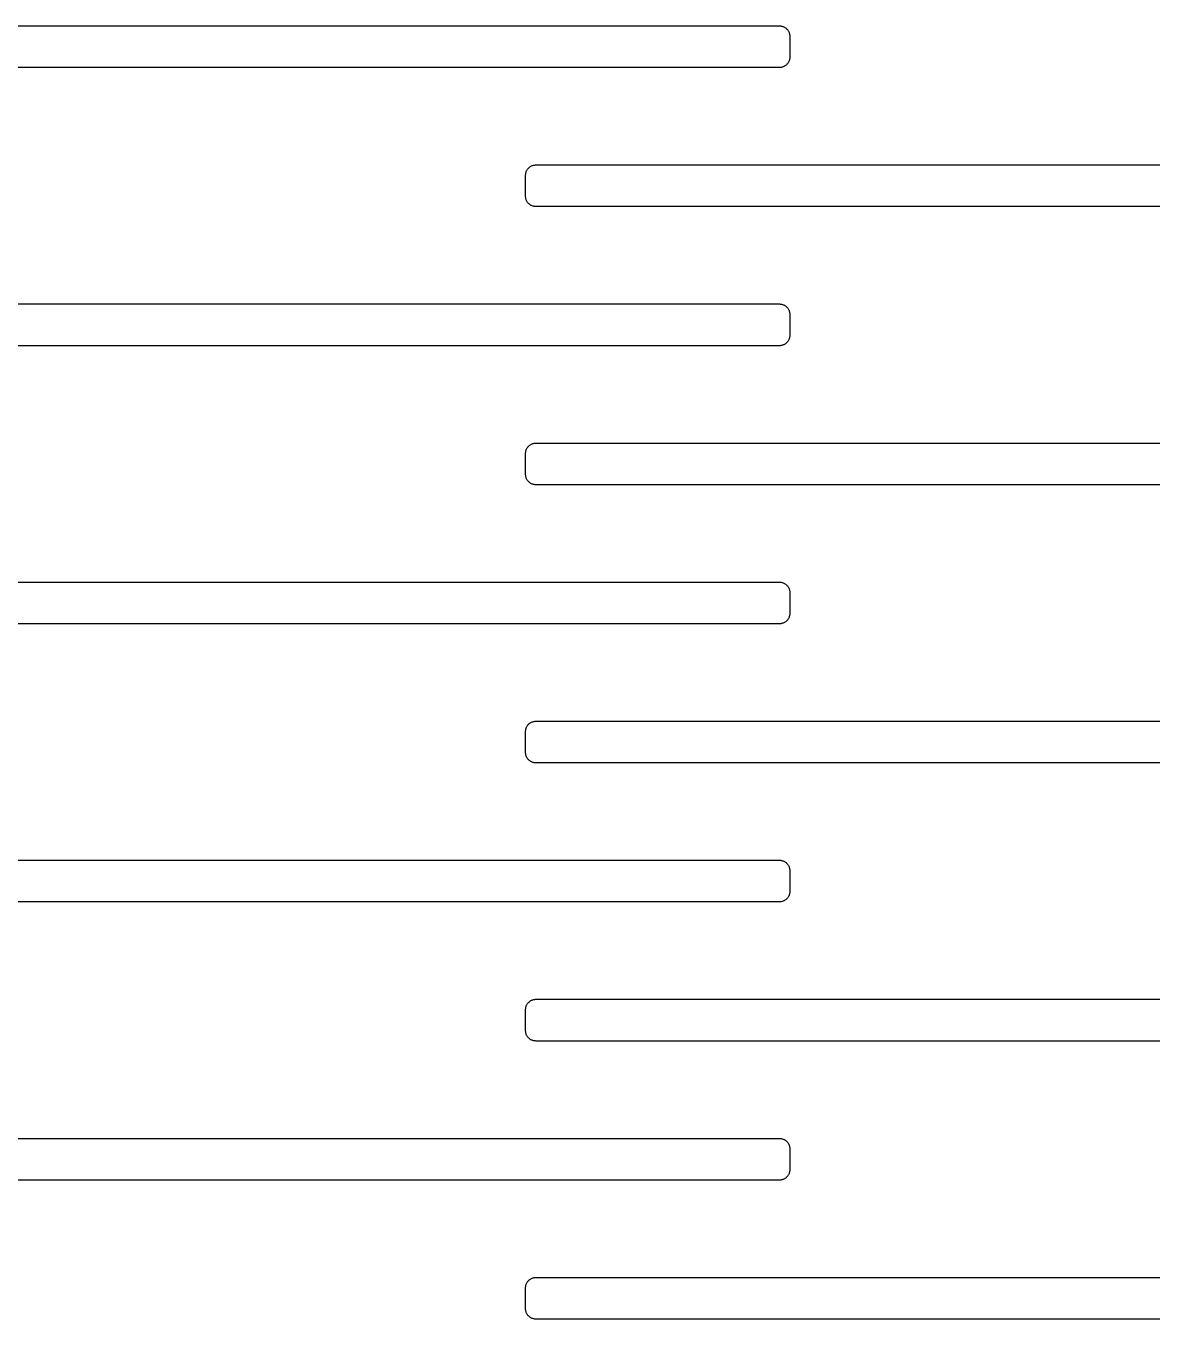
# Model space of a CAD drawing. Header units: metres. Extents: x -156 to 156, y -163 to 163.
# Drawn here: x -6.67 to 25.72, y -121.3 to -84.1 of the extents above; entities that cross this region are included whole.
import ezdxf

# ---------------------------------------------------------------- set-up
doc = ezdxf.new("R2010")
doc.units = ezdxf.units.M

msp = doc.modelspace()

# ---------------------------------------------------------------- linework, layer by layer
for p, q in [((-15, -84.1), (15, -84.1)), ((15, -84.1), (15.0188, -84.1006)), ((15.0188, -84.1006), (15.0376, -84.1024)), ((15.0376, -84.1024), (15.0562, -84.1053)), ((15.0562, -84.1053), (15.0746, -84.1094)), ((15.0746, -84.1094), (15.0927, -84.1147)), ((15.0927, -84.1147), (15.1104, -84.1211)), ((15.1104, -84.1211), (15.1277, -84.1286)), ((15.1277, -84.1286), (15.1445, -84.1371)), ((15.1445, -84.1371), (15.1607, -84.1467)), ((15.1607, -84.1467), (15.1763, -84.1573)), ((15.1763, -84.1573), (15.1912, -84.1688)), ((15.1912, -84.1688), (15.2054, -84.1813)), ((15.2054, -84.1813), (15.2187, -84.1946)), ((15.2187, -84.1946), (15.2311, -84.2088)), ((15.2311, -84.2088), (15.2427, -84.2237)), ((15.2427, -84.2237), (15.2533, -84.2392)), ((15.2533, -84.2392), (15.2629, -84.2555)), ((15.2629, -84.2555), (15.2714, -84.2723)), ((15.2714, -84.2723), (15.2789, -84.2896)), ((15.2789, -84.2896), (15.2853, -84.3073)), ((15.2853, -84.3073), (15.2906, -84.3254)), ((15.2906, -84.3254), (15.2947, -84.3438)), ((15.2947, -84.3438), (15.2976, -84.3624)), ((15.2976, -84.3624), (15.2994, -84.3812)), ((15.2994, -84.3812), (15.3, -84.4)), ((15.3, -84.4), (15.3, -85)), ((15.2427, -85.1763), (15.2311, -85.1912)), ((15.2533, -85.1608), (15.2427, -85.1763)), ((15.2629, -85.1445), (15.2533, -85.1608)), ((15.2714, -85.1277), (15.2629, -85.1445)), ((15.2789, -85.1104), (15.2714, -85.1277)), ((15.2853, -85.0927), (15.2789, -85.1104)), ((15.2906, -85.0746), (15.2853, -85.0927)), ((15.2947, -85.0562), (15.2906, -85.0746)), ((15.2976, -85.0376), (15.2947, -85.0562)), ((15.2994, -85.0188), (15.2976, -85.0376)), ((15.3, -85), (15.2994, -85.0188)), ((15, -85.3), (-15, -85.3)), ((15.0188, -85.2994), (15, -85.3)), ((15.0376, -85.2976), (15.0188, -85.2994)), ((15.0562, -85.2947), (15.0376, -85.2976)), ((15.0746, -85.2906), (15.0562, -85.2947)), ((15.0927, -85.2853), (15.0746, -85.2906)), ((15.1104, -85.2789), (15.0927, -85.2853)), ((15.1277, -85.2714), (15.1104, -85.2789)), ((15.1445, -85.2629), (15.1277, -85.2714)), ((15.1607, -85.2533), (15.1445, -85.2629)), ((15.1763, -85.2427), (15.1607, -85.2533)), ((15.1912, -85.2312), (15.1763, -85.2427)), ((15.2054, -85.2187), (15.1912, -85.2312)), ((15.2187, -85.2054), (15.2054, -85.2187)), ((15.2311, -85.1912), (15.2187, -85.2054)), ((7.80876, -88.1688), (7.82365, -88.1573)), ((7.82365, -88.1573), (7.83925, -88.1467)), ((7.83925, -88.1467), (7.85547, -88.1371)), ((7.85547, -88.1371), (7.87225, -88.1286)), ((7.87225, -88.1286), (7.88956, -88.1211)), ((7.88956, -88.1211), (7.90729, -88.1147)), ((7.90729, -88.1147), (7.92538, -88.1094)), ((7.92538, -88.1094), (7.94377, -88.1053)), ((7.94377, -88.1053), (7.96239, -88.1024)), ((7.96239, -88.1024), (7.98116, -88.1006)), ((7.98116, -88.1006), (8, -88.1)), ((8, -88.1), (35, -88.1)), ((7.7, -88.4), (7.70059, -88.3812)), ((7.7, -89), (7.7, -88.4)), ((7.70059, -88.3812), (7.70236, -88.3624)), ((7.70236, -88.3624), (7.70531, -88.3438)), ((7.70531, -88.3438), (7.70941, -88.3254)), ((7.70941, -88.3254), (7.71468, -88.3073)), ((7.71468, -88.3073), (7.72105, -88.2896)), ((7.72105, -88.2896), (7.72855, -88.2723)), ((7.72855, -88.2723), (7.73711, -88.2555)), ((7.73711, -88.2555), (7.74669, -88.2392)), ((7.74669, -88.2392), (7.75729, -88.2237)), ((7.75729, -88.2237), (7.76884, -88.2088)), ((7.76884, -88.2088), (7.7813, -88.1946)), ((7.7813, -88.1946), (7.79463, -88.1813)), ((7.79463, -88.1813), (7.80876, -88.1688)), ((7.70059, -89.0188), (7.7, -89)), ((7.70236, -89.0376), (7.70059, -89.0188)), ((7.70531, -89.0562), (7.70236, -89.0376)), ((7.70941, -89.0746), (7.70531, -89.0562)), ((7.71468, -89.0927), (7.70941, -89.0746)), ((7.72105, -89.1104), (7.71468, -89.0927)), ((7.72855, -89.1277), (7.72105, -89.1104)), ((7.73711, -89.1445), (7.72855, -89.1277)), ((7.74669, -89.1608), (7.73711, -89.1445)), ((7.75729, -89.1763), (7.74669, -89.1608)), ((7.76884, -89.1912), (7.75729, -89.1763)), ((7.7813, -89.2054), (7.76884, -89.1912)), ((7.79463, -89.2187), (7.7813, -89.2054)), ((7.80876, -89.2312), (7.79463, -89.2187)), ((7.82365, -89.2427), (7.80876, -89.2312)), ((7.83925, -89.2533), (7.82365, -89.2427)), ((7.85547, -89.2629), (7.83925, -89.2533)), ((7.87225, -89.2714), (7.85547, -89.2629)), ((7.88956, -89.2789), (7.87225, -89.2714)), ((7.90729, -89.2853), (7.88956, -89.2789)), ((7.92538, -89.2906), (7.90729, -89.2853)), ((7.94377, -89.2947), (7.92538, -89.2906)), ((7.96239, -89.2976), (7.94377, -89.2947)), ((7.98116, -89.2994), (7.96239, -89.2976)), ((8, -89.3), (7.98116, -89.2994)), ((35, -89.3), (8, -89.3)), ((-15, -92.1), (15, -92.1)), ((15, -92.1), (15.0188, -92.1006)), ((15.0188, -92.1006), (15.0376, -92.1024)), ((15.0376, -92.1024), (15.0562, -92.1053)), ((15.0562, -92.1053), (15.0746, -92.1094)), ((15.0746, -92.1094), (15.0927, -92.1147)), ((15.0927, -92.1147), (15.1104, -92.1211)), ((15.1104, -92.1211), (15.1277, -92.1286)), ((15.1277, -92.1286), (15.1445, -92.1371)), ((15.1445, -92.1371), (15.1607, -92.1467)), ((15.1607, -92.1467), (15.1763, -92.1573)), ((15.1763, -92.1573), (15.1912, -92.1688)), ((15.1912, -92.1688), (15.2054, -92.1813)), ((15.2054, -92.1813), (15.2187, -92.1946)), ((15.2187, -92.1946), (15.2311, -92.2088)), ((15.2311, -92.2088), (15.2427, -92.2237)), ((15.2427, -92.2237), (15.2533, -92.2392)), ((15.2533, -92.2392), (15.2629, -92.2555)), ((15.2629, -92.2555), (15.2714, -92.2723)), ((15.2714, -92.2723), (15.2789, -92.2896)), ((15.2789, -92.2896), (15.2853, -92.3073)), ((15.2853, -92.3073), (15.2906, -92.3254)), ((15.2906, -92.3254), (15.2947, -92.3438)), ((15.2947, -92.3438), (15.2976, -92.3624)), ((15.2976, -92.3624), (15.2994, -92.3812)), ((15.2994, -92.3812), (15.3, -92.4)), ((15.3, -92.4), (15.3, -93)), ((15.3, -93), (15.2994, -93.0188)), ((15, -93.3), (-15, -93.3)), ((15.0188, -93.2994), (15, -93.3)), ((15.0376, -93.2976), (15.0188, -93.2994)), ((15.0562, -93.2947), (15.0376, -93.2976)), ((15.0746, -93.2906), (15.0562, -93.2947)), ((15.0927, -93.2853), (15.0746, -93.2906)), ((15.1104, -93.2789), (15.0927, -93.2853)), ((15.1277, -93.2714), (15.1104, -93.2789)), ((15.1445, -93.2629), (15.1277, -93.2714)), ((15.1607, -93.2533), (15.1445, -93.2629)), ((15.1763, -93.2427), (15.1607, -93.2533)), ((15.1912, -93.2312), (15.1763, -93.2427)), ((15.2054, -93.2187), (15.1912, -93.2312)), ((15.2187, -93.2054), (15.2054, -93.2187)), ((15.2311, -93.1912), (15.2187, -93.2054)), ((15.2427, -93.1763), (15.2311, -93.1912)), ((15.2533, -93.1608), (15.2427, -93.1763)), ((15.2629, -93.1445), (15.2533, -93.1608)), ((15.2714, -93.1277), (15.2629, -93.1445)), ((15.2789, -93.1104), (15.2714, -93.1277)), ((15.2853, -93.0927), (15.2789, -93.1104)), ((15.2906, -93.0746), (15.2853, -93.0927)), ((15.2947, -93.0562), (15.2906, -93.0746)), ((15.2976, -93.0376), (15.2947, -93.0562)), ((15.2994, -93.0188), (15.2976, -93.0376)), ((7.70236, -96.3624), (7.70531, -96.3438)), ((7.70531, -96.3438), (7.70941, -96.3254)), ((7.70941, -96.3254), (7.71468, -96.3073)), ((7.71468, -96.3073), (7.72105, -96.2896)), ((7.72105, -96.2896), (7.72855, -96.2723)), ((7.72855, -96.2723), (7.73711, -96.2555)), ((7.73711, -96.2555), (7.74669, -96.2392)), ((7.74669, -96.2392), (7.75729, -96.2237)), ((7.75729, -96.2237), (7.76884, -96.2088)), ((7.76884, -96.2088), (7.7813, -96.1946)), ((7.7813, -96.1946), (7.79463, -96.1813)), ((7.79463, -96.1813), (7.80876, -96.1688)), ((7.80876, -96.1688), (7.82365, -96.1573)), ((7.82365, -96.1573), (7.83925, -96.1467)), ((7.83925, -96.1467), (7.85547, -96.1371)), ((7.85547, -96.1371), (7.87225, -96.1286)), ((7.87225, -96.1286), (7.88956, -96.1211)), ((7.88956, -96.1211), (7.90729, -96.1147)), ((7.90729, -96.1147), (7.92538, -96.1094)), ((7.92538, -96.1094), (7.94377, -96.1053)), ((7.94377, -96.1053), (7.96239, -96.1024)), ((7.96239, -96.1024), (7.98116, -96.1006)), ((7.98116, -96.1006), (8, -96.1)), ((8, -96.1), (35, -96.1)), ((7.7, -96.4), (7.70059, -96.3812)), ((7.7, -97), (7.7, -96.4)), ((7.70059, -96.3812), (7.70236, -96.3624)), ((7.70059, -97.0188), (7.7, -97)), ((7.70236, -97.0376), (7.70059, -97.0188)), ((7.70531, -97.0562), (7.70236, -97.0376)), ((7.70941, -97.0746), (7.70531, -97.0562)), ((7.71468, -97.0927), (7.70941, -97.0746)), ((7.72105, -97.1104), (7.71468, -97.0927)), ((7.72855, -97.1277), (7.72105, -97.1104)), ((7.73711, -97.1445), (7.72855, -97.1277)), ((7.74669, -97.1608), (7.73711, -97.1445)), ((7.75729, -97.1763), (7.74669, -97.1608)), ((7.76884, -97.1912), (7.75729, -97.1763)), ((7.7813, -97.2054), (7.76884, -97.1912)), ((7.79463, -97.2187), (7.7813, -97.2054)), ((7.80876, -97.2312), (7.79463, -97.2187)), ((7.82365, -97.2427), (7.80876, -97.2312)), ((7.83925, -97.2533), (7.82365, -97.2427)), ((7.85547, -97.2629), (7.83925, -97.2533)), ((7.87225, -97.2714), (7.85547, -97.2629)), ((7.88956, -97.2789), (7.87225, -97.2714)), ((7.90729, -97.2853), (7.88956, -97.2789)), ((7.92538, -97.2906), (7.90729, -97.2853)), ((7.94377, -97.2947), (7.92538, -97.2906)), ((7.96239, -97.2976), (7.94377, -97.2947)), ((7.98116, -97.2994), (7.96239, -97.2976)), ((8, -97.3), (7.98116, -97.2994)), ((35, -97.3), (8, -97.3)), ((-15, -100.1), (15, -100.1)), ((15, -100.1), (15.0188, -100.101)), ((15.0188, -100.101), (15.0376, -100.102)), ((15.0376, -100.102), (15.0562, -100.105)), ((15.0562, -100.105), (15.0746, -100.109)), ((15.0746, -100.109), (15.0927, -100.115)), ((15.0927, -100.115), (15.1104, -100.121)), ((15.1104, -100.121), (15.1277, -100.129)), ((15.1277, -100.129), (15.1445, -100.137)), ((15.1445, -100.137), (15.1607, -100.147)), ((15.1607, -100.147), (15.1763, -100.157)), ((15.1763, -100.157), (15.1912, -100.169)), ((15.1912, -100.169), (15.2054, -100.181)), ((15.2054, -100.181), (15.2187, -100.195)), ((15.2187, -100.195), (15.2311, -100.209)), ((15.2311, -100.209), (15.2427, -100.224)), ((15.2427, -100.224), (15.2533, -100.239)), ((15.2533, -100.239), (15.2629, -100.255)), ((15.2629, -100.255), (15.2714, -100.272)), ((15.2714, -100.272), (15.2789, -100.29)), ((15.2789, -100.29), (15.2853, -100.307)), ((15.2853, -100.307), (15.2906, -100.325)), ((15.2906, -100.325), (15.2947, -100.344)), ((15.2947, -100.344), (15.2976, -100.362)), ((15.2976, -100.362), (15.2994, -100.381)), ((15.2994, -100.381), (15.3, -100.4)), ((15.3, -100.4), (15.3, -101)), ((15.2427, -101.176), (15.2311, -101.191)), ((15.2533, -101.161), (15.2427, -101.176)), ((15.2629, -101.145), (15.2533, -101.161)), ((15.2714, -101.128), (15.2629, -101.145)), ((15.2789, -101.11), (15.2714, -101.128)), ((15.2853, -101.093), (15.2789, -101.11)), ((15.2906, -101.075), (15.2853, -101.093)), ((15.2947, -101.056), (15.2906, -101.075)), ((15.2976, -101.038), (15.2947, -101.056)), ((15.2994, -101.019), (15.2976, -101.038)), ((15.3, -101), (15.2994, -101.019)), ((15, -101.3), (-15, -101.3)), ((15.0188, -101.299), (15, -101.3)), ((15.0376, -101.298), (15.0188, -101.299)), ((15.0562, -101.295), (15.0376, -101.298)), ((15.0746, -101.291), (15.0562, -101.295)), ((15.0927, -101.285), (15.0746, -101.291)), ((15.1104, -101.279), (15.0927, -101.285)), ((15.1277, -101.271), (15.1104, -101.279)), ((15.1445, -101.263), (15.1277, -101.271)), ((15.1607, -101.253), (15.1445, -101.263)), ((15.1763, -101.243), (15.1607, -101.253)), ((15.1912, -101.231), (15.1763, -101.243)), ((15.2054, -101.219), (15.1912, -101.231)), ((15.2187, -101.205), (15.2054, -101.219)), ((15.2311, -101.191), (15.2187, -101.205)), ((7.80876, -104.169), (7.82365, -104.157)), ((7.82365, -104.157), (7.83925, -104.147)), ((7.83925, -104.147), (7.85547, -104.137)), ((7.85547, -104.137), (7.87225, -104.129)), ((7.87225, -104.129), (7.88956, -104.121)), ((7.88956, -104.121), (7.90729, -104.115)), ((7.90729, -104.115), (7.92538, -104.109)), ((7.92538, -104.109), (7.94377, -104.105)), ((7.94377, -104.105), (7.96239, -104.102)), ((7.96239, -104.102), (7.98116, -104.101)), ((7.98116, -104.101), (8, -104.1)), ((8, -104.1), (35, -104.1)), ((7.7, -104.4), (7.70059, -104.381)), ((7.7, -105), (7.7, -104.4)), ((7.70059, -104.381), (7.70236, -104.362)), ((7.70236, -104.362), (7.70531, -104.344)), ((7.70531, -104.344), (7.70941, -104.325)), ((7.70941, -104.325), (7.71468, -104.307)), ((7.71468, -104.307), (7.72105, -104.29)), ((7.72105, -104.29), (7.72855, -104.272)), ((7.72855, -104.272), (7.73711, -104.255)), ((7.73711, -104.255), (7.74669, -104.239)), ((7.74669, -104.239), (7.75729, -104.224)), ((7.75729, -104.224), (7.76884, -104.209)), ((7.76884, -104.209), (7.7813, -104.195)), ((7.7813, -104.195), (7.79463, -104.181)), ((7.79463, -104.181), (7.80876, -104.169)), ((7.70059, -105.019), (7.7, -105)), ((7.70236, -105.038), (7.70059, -105.019)), ((7.70531, -105.056), (7.70236, -105.038)), ((7.70941, -105.075), (7.70531, -105.056)), ((7.71468, -105.093), (7.70941, -105.075)), ((7.72105, -105.11), (7.71468, -105.093)), ((7.72855, -105.128), (7.72105, -105.11)), ((7.73711, -105.145), (7.72855, -105.128)), ((7.74669, -105.161), (7.73711, -105.145)), ((7.75729, -105.176), (7.74669, -105.161)), ((7.76884, -105.191), (7.75729, -105.176)), ((7.7813, -105.205), (7.76884, -105.191)), ((7.79463, -105.219), (7.7813, -105.205)), ((7.80876, -105.231), (7.79463, -105.219)), ((7.82365, -105.243), (7.80876, -105.231)), ((7.83925, -105.253), (7.82365, -105.243)), ((7.85547, -105.263), (7.83925, -105.253)), ((7.87225, -105.271), (7.85547, -105.263)), ((7.88956, -105.279), (7.87225, -105.271)), ((7.90729, -105.285), (7.88956, -105.279)), ((7.92538, -105.291), (7.90729, -105.285)), ((7.94377, -105.295), (7.92538, -105.291)), ((7.96239, -105.298), (7.94377, -105.295)), ((7.98116, -105.299), (7.96239, -105.298)), ((8, -105.3), (7.98116, -105.299)), ((35, -105.3), (8, -105.3)), ((-15, -108.1), (15, -108.1)), ((15, -108.1), (15.0188, -108.101)), ((15.0188, -108.101), (15.0376, -108.102)), ((15.0376, -108.102), (15.0562, -108.105)), ((15.0562, -108.105), (15.0746, -108.109)), ((15.0746, -108.109), (15.0927, -108.115)), ((15.0927, -108.115), (15.1104, -108.121)), ((15.1104, -108.121), (15.1277, -108.129)), ((15.1277, -108.129), (15.1445, -108.137)), ((15.1445, -108.137), (15.1607, -108.147)), ((15.1607, -108.147), (15.1763, -108.157)), ((15.1763, -108.157), (15.1912, -108.169)), ((15.1912, -108.169), (15.2054, -108.181)), ((15.2054, -108.181), (15.2187, -108.195)), ((15.2187, -108.195), (15.2311, -108.209)), ((15.2311, -108.209), (15.2427, -108.224)), ((15.2427, -108.224), (15.2533, -108.239)), ((15.2533, -108.239), (15.2629, -108.255)), ((15.2629, -108.255), (15.2714, -108.272)), ((15.2714, -108.272), (15.2789, -108.29)), ((15.2789, -108.29), (15.2853, -108.307)), ((15.2853, -108.307), (15.2906, -108.325)), ((15.2906, -108.325), (15.2947, -108.344)), ((15.2947, -108.344), (15.2976, -108.362)), ((15.2976, -108.362), (15.2994, -108.381)), ((15.2994, -108.381), (15.3, -108.4)), ((15.3, -108.4), (15.3, -109)), ((15, -109.3), (-15, -109.3)), ((15.0188, -109.299), (15, -109.3)), ((15.0376, -109.298), (15.0188, -109.299)), ((15.0562, -109.295), (15.0376, -109.298)), ((15.0746, -109.291), (15.0562, -109.295)), ((15.0927, -109.285), (15.0746, -109.291)), ((15.1104, -109.279), (15.0927, -109.285)), ((15.1277, -109.271), (15.1104, -109.279)), ((15.1445, -109.263), (15.1277, -109.271)), ((15.1607, -109.253), (15.1445, -109.263)), ((15.1763, -109.243), (15.1607, -109.253)), ((15.1912, -109.231), (15.1763, -109.243)), ((15.2054, -109.219), (15.1912, -109.231)), ((15.2187, -109.205), (15.2054, -109.219)), ((15.2311, -109.191), (15.2187, -109.205)), ((15.2427, -109.176), (15.2311, -109.191)), ((15.2533, -109.161), (15.2427, -109.176)), ((15.2629, -109.145), (15.2533, -109.161)), ((15.2714, -109.128), (15.2629, -109.145)), ((15.2789, -109.11), (15.2714, -109.128)), ((15.2853, -109.093), (15.2789, -109.11)), ((15.2906, -109.075), (15.2853, -109.093)), ((15.2947, -109.056), (15.2906, -109.075)), ((15.2976, -109.038), (15.2947, -109.056)), ((15.2994, -109.019), (15.2976, -109.038)), ((15.3, -109), (15.2994, -109.019)), ((7.70236, -112.362), (7.70531, -112.344)), ((7.70531, -112.344), (7.70941, -112.325)), ((7.70941, -112.325), (7.71468, -112.307)), ((7.71468, -112.307), (7.72105, -112.29)), ((7.72105, -112.29), (7.72855, -112.272)), ((7.72855, -112.272), (7.73711, -112.255)), ((7.73711, -112.255), (7.74669, -112.239)), ((7.74669, -112.239), (7.75729, -112.224)), ((7.75729, -112.224), (7.76884, -112.209)), ((7.76884, -112.209), (7.7813, -112.195)), ((7.7813, -112.195), (7.79463, -112.181)), ((7.79463, -112.181), (7.80876, -112.169)), ((7.80876, -112.169), (7.82365, -112.157)), ((7.82365, -112.157), (7.83925, -112.147)), ((7.83925, -112.147), (7.85547, -112.137)), ((7.85547, -112.137), (7.87225, -112.129)), ((7.87225, -112.129), (7.88956, -112.121)), ((7.88956, -112.121), (7.90729, -112.115)), ((7.90729, -112.115), (7.92538, -112.109)), ((7.92538, -112.109), (7.94377, -112.105)), ((7.94377, -112.105), (7.96239, -112.102)), ((7.96239, -112.102), (7.98116, -112.101)), ((7.98116, -112.101), (8, -112.1)), ((8, -112.1), (35, -112.1)), ((7.7, -112.4), (7.70059, -112.381)), ((7.7, -113), (7.7, -112.4)), ((7.70059, -112.381), (7.70236, -112.362)), ((7.70059, -113.019), (7.7, -113)), ((7.70236, -113.038), (7.70059, -113.019)), ((7.70531, -113.056), (7.70236, -113.038)), ((7.70941, -113.075), (7.70531, -113.056)), ((7.71468, -113.093), (7.70941, -113.075)), ((7.72105, -113.11), (7.71468, -113.093)), ((7.72855, -113.128), (7.72105, -113.11)), ((7.73711, -113.145), (7.72855, -113.128)), ((7.74669, -113.161), (7.73711, -113.145)), ((7.75729, -113.176), (7.74669, -113.161)), ((7.76884, -113.191), (7.75729, -113.176)), ((7.7813, -113.205), (7.76884, -113.191)), ((7.79463, -113.219), (7.7813, -113.205)), ((7.80876, -113.231), (7.79463, -113.219)), ((7.82365, -113.243), (7.80876, -113.231)), ((7.83925, -113.253), (7.82365, -113.243)), ((7.85547, -113.263), (7.83925, -113.253)), ((7.87225, -113.271), (7.85547, -113.263)), ((7.88956, -113.279), (7.87225, -113.271)), ((7.90729, -113.285), (7.88956, -113.279)), ((7.92538, -113.291), (7.90729, -113.285)), ((7.94377, -113.295), (7.92538, -113.291)), ((7.96239, -113.298), (7.94377, -113.295)), ((7.98116, -113.299), (7.96239, -113.298)), ((8, -113.3), (7.98116, -113.299)), ((35, -113.3), (8, -113.3)), ((-15, -116.1), (15, -116.1)), ((15, -116.1), (15.0188, -116.101)), ((15.0188, -116.101), (15.0376, -116.102)), ((15.0376, -116.102), (15.0562, -116.105)), ((15.0562, -116.105), (15.0746, -116.109)), ((15.0746, -116.109), (15.0927, -116.115)), ((15.0927, -116.115), (15.1104, -116.121)), ((15.1104, -116.121), (15.1277, -116.129)), ((15.1277, -116.129), (15.1445, -116.137)), ((15.1445, -116.137), (15.1607, -116.147)), ((15.1607, -116.147), (15.1763, -116.157)), ((15.1763, -116.157), (15.1912, -116.169)), ((15.1912, -116.169), (15.2054, -116.181)), ((15.2054, -116.181), (15.2187, -116.195)), ((15.2187, -116.195), (15.2311, -116.209)), ((15.2311, -116.209), (15.2427, -116.224)), ((15.2427, -116.224), (15.2533, -116.239)), ((15.2533, -116.239), (15.2629, -116.255)), ((15.2629, -116.255), (15.2714, -116.272)), ((15.2714, -116.272), (15.2789, -116.29)), ((15.2789, -116.29), (15.2853, -116.307)), ((15.2853, -116.307), (15.2906, -116.325)), ((15.2906, -116.325), (15.2947, -116.344)), ((15.2947, -116.344), (15.2976, -116.362)), ((15.2976, -116.362), (15.2994, -116.381)), ((15.2994, -116.381), (15.3, -116.4)), ((15.3, -116.4), (15.3, -117)), ((15.2427, -117.176), (15.2311, -117.191)), ((15.2533, -117.161), (15.2427, -117.176)), ((15.2629, -117.145), (15.2533, -117.161)), ((15.2714, -117.128), (15.2629, -117.145)), ((15.2789, -117.11), (15.2714, -117.128)), ((15.2853, -117.093), (15.2789, -117.11)), ((15.2906, -117.075), (15.2853, -117.093)), ((15.2947, -117.056), (15.2906, -117.075)), ((15.2976, -117.038), (15.2947, -117.056)), ((15.2994, -117.019), (15.2976, -117.038)), ((15.3, -117), (15.2994, -117.019)), ((15, -117.3), (-15, -117.3)), ((15.0188, -117.299), (15, -117.3)), ((15.0376, -117.298), (15.0188, -117.299)), ((15.0562, -117.295), (15.0376, -117.298)), ((15.0746, -117.291), (15.0562, -117.295)), ((15.0927, -117.285), (15.0746, -117.291)), ((15.1104, -117.279), (15.0927, -117.285)), ((15.1277, -117.271), (15.1104, -117.279)), ((15.1445, -117.263), (15.1277, -117.271)), ((15.1607, -117.253), (15.1445, -117.263)), ((15.1763, -117.243), (15.1607, -117.253)), ((15.1912, -117.231), (15.1763, -117.243)), ((15.2054, -117.219), (15.1912, -117.231)), ((15.2187, -117.205), (15.2054, -117.219)), ((15.2311, -117.191), (15.2187, -117.205)), ((7.82365, -120.157), (7.83925, -120.147)), ((7.83925, -120.147), (7.85547, -120.137)), ((7.85547, -120.137), (7.87225, -120.129)), ((7.87225, -120.129), (7.88956, -120.121)), ((7.88956, -120.121), (7.90729, -120.115)), ((7.90729, -120.115), (7.92538, -120.109)), ((7.92538, -120.109), (7.94377, -120.105)), ((7.94377, -120.105), (7.96239, -120.102)), ((7.96239, -120.102), (7.98116, -120.101)), ((7.98116, -120.101), (8, -120.1)), ((8, -120.1), (35, -120.1)), ((7.7, -120.4), (7.70059, -120.381)), ((7.7, -121), (7.7, -120.4)), ((7.70059, -120.381), (7.70236, -120.362)), ((7.70236, -120.362), (7.70531, -120.344)), ((7.70531, -120.344), (7.70941, -120.325)), ((7.70941, -120.325), (7.71468, -120.307)), ((7.71468, -120.307), (7.72105, -120.29)), ((7.72105, -120.29), (7.72855, -120.272)), ((7.72855, -120.272), (7.73711, -120.255)), ((7.73711, -120.255), (7.74669, -120.239)), ((7.74669, -120.239), (7.75729, -120.224)), ((7.75729, -120.224), (7.76884, -120.209)), ((7.76884, -120.209), (7.7813, -120.195)), ((7.7813, -120.195), (7.79463, -120.181)), ((7.79463, -120.181), (7.80876, -120.169)), ((7.80876, -120.169), (7.82365, -120.157)), ((7.70059, -121.019), (7.7, -121)), ((7.70236, -121.038), (7.70059, -121.019)), ((7.70531, -121.056), (7.70236, -121.038)), ((7.70941, -121.075), (7.70531, -121.056)), ((7.71468, -121.093), (7.70941, -121.075)), ((7.72105, -121.11), (7.71468, -121.093)), ((7.72855, -121.128), (7.72105, -121.11)), ((7.73711, -121.145), (7.72855, -121.128)), ((7.74669, -121.161), (7.73711, -121.145)), ((7.75729, -121.176), (7.74669, -121.161)), ((7.76884, -121.191), (7.75729, -121.176)), ((7.7813, -121.205), (7.76884, -121.191)), ((7.79463, -121.219), (7.7813, -121.205)), ((7.80876, -121.231), (7.79463, -121.219)), ((7.82365, -121.243), (7.80876, -121.231)), ((7.83925, -121.253), (7.82365, -121.243)), ((7.85547, -121.263), (7.83925, -121.253)), ((7.87225, -121.271), (7.85547, -121.263)), ((7.88956, -121.279), (7.87225, -121.271)), ((7.90729, -121.285), (7.88956, -121.279)), ((7.92538, -121.291), (7.90729, -121.285)), ((7.94377, -121.295), (7.92538, -121.291)), ((7.96239, -121.298), (7.94377, -121.295)), ((7.98116, -121.299), (7.96239, -121.298)), ((8, -121.3), (7.98116, -121.299)), ((35, -121.3), (8, -121.3))]:
    msp.add_line(p, q)

doc.saveas('drawing.dxf')
